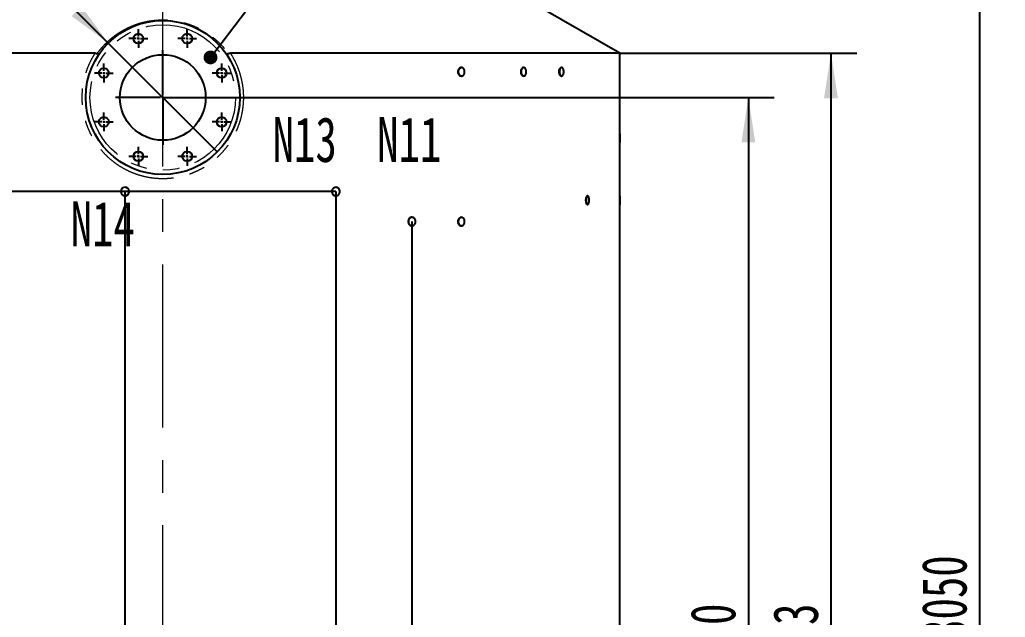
# Model space of a CAD drawing. Header units: millimetres. Extents: x 0 to 594, y 0 to 420.
# Drawn here: x 356.9 to 433.7, y 302.6 to 349.1 of the extents above; entities that cross this region are included whole.
import ezdxf

# ---------------------------------------------------------------- set-up
doc = ezdxf.new("R2010")
doc.units = ezdxf.units.MM
doc.linetypes.add('CENTERX2', pattern=[20.32, 12.7, -2.54, 2.54, -2.54])
doc.linetypes.add('PHANTOM', pattern=[12.7, 6.35, -1.27, 1.27, -1.27, 1.27, -1.27])
doc.layers.add('10', color=7, linetype='Continuous')
doc.styles.add('SLDTEXTSTYLE0', font='TXT', dxfattribs={"width": 0.7})
doc.dimstyles.new('SLDDIMSTYLE0', dxfattribs={"dimtxt": 3.5, "dimasz": 3.5, "dimexe": 0, "dimexo": 0.0625, "dimgap": 0.875, "dimtad": 2, "dimdec": 1, "dimlfac": 30, "dimrnd": 1e-09, "dimzin": 12, "dimdsep": 46, "dimtxsty": 'SLDTEXTSTYLE0', "dimsah": 1, "dimcen": 0.09, "dimadec": 0, "dimazin": 3, "dimtfac": 1, "dimtdec": 1, "dimtofl": 0, "dimtmove": 0, "dimatfit": 3, "dimfxl": 0, "dimfrac": 2, "dimtolj": 1, "dimtzin": 12, "dimarcsym": 0})
doc.dimstyles.new('SLDDIMSTYLE2', dxfattribs={"dimtxt": 0.18, "dimasz": 1.076923, "dimexe": 0, "dimexo": 0.0625, "dimgap": 0, "dimtad": 0, "dimtih": 1, "dimtoh": 1, "dimdec": 0, "dimrnd": 1e-09, "dimzin": 0, "dimdsep": 46, "dimtxsty": 'Standard', "dimblk1": 'DOT', "dimblk2": 'DOT', "dimsah": 1, "dimcen": 0.09, "dimadec": 0, "dimazin": 0, "dimtfac": 1.076923, "dimtdec": 0, "dimtofl": 0, "dimtmove": 0, "dimatfit": 3, "dimldrblk": 'DOT', "dimfxl": 0, "dimfrac": 2, "dimtolj": 1, "dimtzin": 0, "dimarcsym": 0})
doc.dimstyles.new('SLDDIMSTYLE6', dxfattribs={"dimtxt": 3.5, "dimasz": 3.5, "dimexe": 0, "dimexo": 0.0625, "dimgap": 0.875, "dimtad": 2, "dimdec": 0, "dimlfac": 30, "dimrnd": 1e-09, "dimzin": 12, "dimdsep": 46, "dimtxsty": 'SLDTEXTSTYLE0', "dimsah": 1, "dimcen": 0.09, "dimadec": 0, "dimazin": 3, "dimtfac": 1, "dimtofl": 0, "dimtmove": 0, "dimatfit": 3, "dimfxl": 0, "dimfrac": 2, "dimtolj": 1, "dimtzin": 12, "dimarcsym": 0})
doc.dimstyles.new('SLDDIMSTYLE7', dxfattribs={"dimtxt": 3.5, "dimasz": 3.5, "dimexe": 0, "dimexo": 0.0625, "dimgap": 0.875, "dimtad": 2, "dimdec": 1, "dimlfac": 30, "dimrnd": 1e-09, "dimzin": 12, "dimdsep": 46, "dimtxsty": 'SLDTEXTSTYLE0', "dimblk1": 'NONE', "dimsah": 1, "dimcen": 0, "dimadec": 0, "dimazin": 3, "dimtfac": 1, "dimtdec": 1, "dimtmove": 0, "dimatfit": 3, "dimldrblk": 'NONE', "dimfxl": 0, "dimfrac": 2, "dimtolj": 1, "dimtzin": 12, "dimarcsym": 0})

# ---------------------------------------------------------------- blocks, each defined once
blk = doc.blocks.new('_D_34')
at = {"layer": '10'}
for p, q in [((368.085, 343.074), (415.668, 343.074)), ((413.668, 343.074), (413.668, 258.407)), ((401.302, 258.407), (415.668, 258.407))]:
    blk.add_line(p, q, dxfattribs=at)
for points in [[(413.668, 343.074), (413.13, 339.574), (414.207, 339.574)], [(413.668, 258.407), (414.207, 261.907), (413.13, 261.907)]]:
    blk.add_solid(points, dxfattribs=at)
at = {"layer": '10', "insert": (409.157, 296.984), "char_height": 3.5, "attachment_point": 1, "rotation": 90, "style": 'SLDTEXTSTYLE0'}
blk.add_mtext('2540', dxfattribs=at)
blk = doc.blocks.new('_D_35')
at = {"layer": '10'}
for p, q in [((385.852, 360.074), (433.668, 360.074)), ((431.668, 360.074), (431.668, 258.407)), ((401.302, 258.407), (433.668, 258.407))]:
    blk.add_line(p, q, dxfattribs=at)
for points in [[(431.668, 360.074), (431.13, 356.574), (432.207, 356.574)], [(431.668, 258.407), (432.207, 261.907), (431.13, 261.907)]]:
    blk.add_solid(points, dxfattribs=at)
at = {"layer": '10', "insert": (427.157, 300.742), "char_height": 3.5, "attachment_point": 1, "rotation": 90, "style": 'SLDTEXTSTYLE0'}
blk.add_mtext('3050', dxfattribs=at)
blk = doc.blocks.new('_D_36')
at = {"layer": '10'}
for p, q in [((403.668, 346.518), (422.1, 346.518)), ((420.1, 346.518), (420.1, 258.407)), ((401.302, 258.407), (422.1, 258.407))]:
    blk.add_line(p, q, dxfattribs=at)
for points in [[(420.1, 346.518), (419.561, 343.018), (420.638, 343.018)], [(420.1, 258.407), (420.638, 261.907), (419.561, 261.907)]]:
    blk.add_solid(points, dxfattribs=at)
at = {"layer": '10', "insert": (415.588, 296.984), "char_height": 3.5, "attachment_point": 1, "rotation": 90, "style": 'SLDTEXTSTYLE0'}
blk.add_mtext('2643', dxfattribs=at)
blk = doc.blocks.new('_D_37')
at = {"layer": '10'}
for q in [(342.666, 368.493), (372.328, 338.831)]:
    blk.add_line((363.842, 347.316), q, dxfattribs=at)
blk.add_solid([(363.842, 347.316), (361.748, 350.172), (360.987, 349.411)], dxfattribs=at)
at = {"layer": '10', "char_height": 3.5, "attachment_point": 1, "rotation": 315, "style": 'SLDTEXTSTYLE0'}
for s, insert in [('%%c', (345.849, 371.675)), ('360', (348.585, 368.939))]:
    blk.add_mtext(s, dxfattribs=dict(at, insert=insert))
blk = doc.blocks.new('_NONE')
blk = doc.blocks.new('_DOT')
at = {"color": 0, "linetype": 'ByBlock', "lineweight": -2}
blk.add_line((-0.5, 0), (-1, 0), dxfattribs=at)
at = {"color": 0, "linetype": 'ByBlock', "const_width": 0.5}
blk.add_lwpolyline([(-0.25, 0, 1), (0.25, 0, 1)], format="xyb", close=True, dxfattribs=at)
blk = doc.blocks.new('SW_CENTERMARKSYMBOL_71')
at = {"layer": '10', "color": 0}
for p, q in [((0, 0.167), (0, 3.683)), ((-0.167, 0), (-3.683, 0)), ((0, 0), (-0.083, 0)), ((0, 0), (0, 0.083)), ((0, 0), (0, -0.083)), ((0, 0), (0.083, 0)), ((0.167, 0), (3.683, 0)), ((0, -0.167), (0, -3.683))]:
    blk.add_line(p, q, dxfattribs=at)
blk = doc.blocks.new('SW_CENTERMARKSYMBOL_72')
at = {"layer": '10', "color": 0}
for p, q in [((-0.167, 0), (-0.733, 0)), ((0, 0), (-0.083, 0)), ((0, 0.167), (0, 0.733)), ((0, 0), (0, 0.083)), ((0, 0), (0, -0.083)), ((0, 0), (0.083, 0)), ((0.167, 0), (0.733, 0)), ((0, -0.167), (0, -0.733))]:
    blk.add_line(p, q, dxfattribs=at)
blk = doc.blocks.new('SW_CENTERMARKSYMBOL_73')
at = {"layer": '10', "color": 0}
for p, q in [((-0.167, 0), (-0.733, 0)), ((0, 0), (-0.083, 0)), ((0, 0.167), (0, 0.733)), ((0, 0), (0, 0.083)), ((0, 0), (0, -0.083)), ((0, 0), (0.083, 0)), ((0.167, 0), (0.733, 0)), ((0, -0.167), (0, -0.733))]:
    blk.add_line(p, q, dxfattribs=at)
blk = doc.blocks.new('SW_CENTERMARKSYMBOL_74')
at = {"layer": '10', "color": 0}
for p, q in [((-0.167, 0), (-0.733, 0)), ((0, 0), (-0.083, 0)), ((0, 0.167), (0, 0.733)), ((0, 0), (0, 0.083)), ((0, 0), (0, -0.083)), ((0, 0), (0.083, 0)), ((0.167, 0), (0.733, 0)), ((0, -0.167), (0, -0.733))]:
    blk.add_line(p, q, dxfattribs=at)
blk = doc.blocks.new('SW_CENTERMARKSYMBOL_75')
at = {"layer": '10', "color": 0}
for p, q in [((-0.167, 0), (-0.733, 0)), ((0, 0), (-0.083, 0)), ((0, 0.167), (0, 0.733)), ((0, 0), (0, 0.083)), ((0, 0), (0, -0.083)), ((0, 0), (0.083, 0)), ((0.167, 0), (0.733, 0)), ((0, -0.167), (0, -0.733))]:
    blk.add_line(p, q, dxfattribs=at)
blk = doc.blocks.new('SW_CENTERMARKSYMBOL_76')
at = {"layer": '10', "color": 0}
for p, q in [((-0.167, 0), (-0.733, 0)), ((0, 0), (-0.083, 0)), ((0, 0.167), (0, 0.733)), ((0, 0), (0, 0.083)), ((0, 0), (0, -0.083)), ((0, 0), (0.083, 0)), ((0.167, 0), (0.733, 0)), ((0, -0.167), (0, -0.733))]:
    blk.add_line(p, q, dxfattribs=at)
blk = doc.blocks.new('SW_CENTERMARKSYMBOL_77')
at = {"layer": '10', "color": 0}
for p, q in [((-0.167, 0), (-0.733, 0)), ((0, 0), (-0.083, 0)), ((0, 0.167), (0, 0.733)), ((0, 0), (0, 0.083)), ((0, 0), (0, -0.083)), ((0, 0), (0.083, 0)), ((0.167, 0), (0.733, 0)), ((0, -0.167), (0, -0.733))]:
    blk.add_line(p, q, dxfattribs=at)
blk = doc.blocks.new('SW_CENTERMARKSYMBOL_78')
at = {"layer": '10', "color": 0}
for p, q in [((-0.167, 0), (-0.733, 0)), ((0, 0), (-0.083, 0)), ((0, 0.167), (0, 0.733)), ((0, 0), (0, 0.083)), ((0, 0), (0, -0.083)), ((0, 0), (0.083, 0)), ((0.167, 0), (0.733, 0)), ((0, -0.167), (0, -0.733))]:
    blk.add_line(p, q, dxfattribs=at)
blk = doc.blocks.new('SW_CENTERMARKSYMBOL_79')
at = {"layer": '10', "color": 0}
for p, q in [((-0.167, 0), (-0.733, 0)), ((0, 0), (-0.083, 0)), ((0, 0.167), (0, 0.733)), ((0, 0), (0, 0.083)), ((0, 0), (0, -0.083)), ((0, 0), (0.083, 0)), ((0.167, 0), (0.733, 0)), ((0, -0.167), (0, -0.733))]:
    blk.add_line(p, q, dxfattribs=at)

msp = doc.modelspace()

# ---------------------------------------------------------------- linework, layer by layer
at = {"color": 7, "linetype": 'Continuous', "lineweight": 25}
for p, q in [((403.6683, 346.5182), (386.4183, 356.4775)), ((362.8195, 346.5182), (332.5016, 346.5182)), ((403.6683, 346.5182), (373.3504, 346.5182)), ((403.6683, 340.2404), (403.6683, 346.5182)), ((399.132, 345.4071), (399.1029, 345.4071)), ((399.1029, 344.7404), (399.132, 344.7404)), ((403.6683, 340.2404), (403.6683, 339.5738)), ((403.6683, 335.4071), (403.6683, 339.5738)), ((403.6683, 335.4071), (403.6683, 334.7404)), ((403.6683, 281.6544), (403.6683, 334.7404)), ((387.5244, 333.7353), (387.5076, 333.7383)), ((387.5074, 333.0759), (387.5244, 333.0789))]:
    msp.add_line(p, q, dxfattribs=at)
at = {"color": 7, "linetype": 'Continuous', "lineweight": 25, "flags": 128}
for points in [[(391.3313, 345.4071), (391.2821, 345.4007), (391.2348, 345.3817), (391.1911, 345.3509), (391.1529, 345.3095), (391.1215, 345.259), (391.0982, 345.2013), (391.0838, 345.1388), (391.079, 345.0738), (391.0838, 345.0087), (391.0982, 344.9462), (391.1215, 344.8886), (391.1529, 344.8381), (391.1911, 344.7966), (391.2348, 344.7658), (391.2821, 344.7468), (391.3313, 344.7404)], [(391.3313, 344.7404), (391.3806, 344.7468), (391.4279, 344.7658), (391.4716, 344.7966), (391.5098, 344.8381), (391.5412, 344.8886), (391.5645, 344.9462), (391.5789, 345.0087), (391.5837, 345.0738), (391.5789, 345.1388), (391.5645, 345.2013), (391.5412, 345.259), (391.5098, 345.3095), (391.4716, 345.3509), (391.4279, 345.3817), (391.3806, 345.4007), (391.3313, 345.4071)], [(396.1761, 345.4071), (396.1362, 345.4007), (396.0978, 345.3817), (396.0625, 345.3509), (396.0315, 345.3095), (396.006, 345.259), (395.9871, 345.2013), (395.9755, 345.1388), (395.9715, 345.0738), (395.9755, 345.0087), (395.9871, 344.9462), (396.006, 344.8886), (396.0315, 344.8381), (396.0625, 344.7966), (396.0978, 344.7658), (396.1362, 344.7468), (396.1761, 344.7404)], [(396.1761, 344.7404), (396.2161, 344.7468), (396.2544, 344.7658), (396.2898, 344.7966), (396.3208, 344.8381), (396.3463, 344.8886), (396.3652, 344.9462), (396.3768, 345.0087), (396.3807, 345.0738), (396.3768, 345.1388), (396.3652, 345.2013), (396.3463, 345.259), (396.3208, 345.3095), (396.2898, 345.3509), (396.2544, 345.3817), (396.2161, 345.4007), (396.1761, 345.4071)], [(399.2953, 345.0738), (399.2923, 345.1368), (399.2836, 345.1976), (399.2694, 345.254), (399.2502, 345.3038), (399.2267, 345.3453), (399.1998, 345.377), (399.1705, 345.3977), (399.1397, 345.4067), (399.1087, 345.4037), (399.0785, 345.3888), (399.0503, 345.3624), (399.025, 345.3257), (399.0036, 345.2798), (398.9868, 345.2265), (398.9752, 345.1677), (398.9693, 345.1054), (398.9693, 345.0421), (398.9752, 344.9799), (398.9868, 344.921), (399.0036, 344.8677), (399.025, 344.8218), (399.0503, 344.7851), (399.0785, 344.7588), (399.1087, 344.7438), (399.1397, 344.7408), (399.1705, 344.7498), (399.1998, 344.7706), (399.2267, 344.8022), (399.2502, 344.8437), (399.2694, 344.8935), (399.2836, 344.9499), (399.2923, 345.0107), (399.2953, 345.0738)], [(381.5594, 336.0738), (381.4992, 336.0674), (381.4414, 336.0484), (381.388, 336.0176), (381.3413, 335.9761), (381.3029, 335.9256), (381.2744, 335.868), (381.2568, 335.8055), (381.2509, 335.7404), (381.2568, 335.6754), (381.2744, 335.6129), (381.3029, 335.5552), (381.3413, 335.5047), (381.388, 335.4633), (381.4414, 335.4325), (381.4992, 335.4135), (381.5594, 335.4071)], [(381.5594, 335.4071), (381.6196, 335.4135), (381.6775, 335.4325), (381.7308, 335.4633), (381.7776, 335.5047), (381.8159, 335.5552), (381.8445, 335.6129), (381.862, 335.6754), (381.8679, 335.7404), (381.862, 335.8055), (381.8445, 335.868), (381.8159, 335.9256), (381.7776, 335.9761), (381.7308, 336.0176), (381.6775, 336.0484), (381.6196, 336.0674), (381.5594, 336.0738)], [(401.1528, 335.4071), (401.1288, 335.4007), (401.1057, 335.3817), (401.0845, 335.3509), (401.0658, 335.3095), (401.0505, 335.259), (401.0391, 335.2013), (401.0321, 335.1388), (401.0297, 335.0738), (401.0321, 335.0087), (401.0391, 334.9462), (401.0505, 334.8886), (401.0658, 334.8381), (401.0845, 334.7966), (401.1057, 334.7658), (401.1288, 334.7468), (401.1528, 334.7404)], [(401.1528, 334.7404), (401.1769, 334.7468), (401.2, 334.7658), (401.2212, 334.7966), (401.2399, 334.8381), (401.2552, 334.8886), (401.2666, 334.9462), (401.2736, 335.0087), (401.2759, 335.0738), (401.2736, 335.1388), (401.2666, 335.2013), (401.2552, 335.259), (401.2399, 335.3095), (401.2212, 335.3509), (401.2, 335.3817), (401.1769, 335.4007), (401.1528, 335.4071)], [(387.205, 333.4071), (387.2101, 333.3443), (387.225, 333.2838), (387.2492, 333.2277), (387.2819, 333.1781), (387.3219, 333.1368), (387.3677, 333.1053), (387.4177, 333.0846), (387.4701, 333.0757), (387.5229, 333.0787), (387.5743, 333.0935), (387.6225, 333.1197), (387.6656, 333.1563), (387.7021, 333.202), (387.7307, 333.255), (387.7503, 333.3136), (387.7603, 333.3756), (387.7603, 333.4386), (387.7503, 333.5006), (387.7307, 333.5591), (387.7021, 333.6122), (387.6656, 333.6579), (387.6225, 333.6945), (387.5743, 333.7207), (387.5229, 333.7355), (387.4701, 333.7385), (387.4177, 333.7296), (387.3677, 333.7089), (387.3219, 333.6774), (387.2819, 333.6361), (387.2492, 333.5865), (387.225, 333.5304), (387.2101, 333.4699), (387.205, 333.4071)], [(391.3313, 333.7404), (391.2821, 333.734), (391.2348, 333.7151), (391.1911, 333.6842), (391.1529, 333.6428), (391.1215, 333.5923), (391.0982, 333.5347), (391.0838, 333.4721), (391.079, 333.4071), (391.0838, 333.3421), (391.0982, 333.2795), (391.1215, 333.2219), (391.1529, 333.1714), (391.1911, 333.1299), (391.2348, 333.0991), (391.2821, 333.0802), (391.3313, 333.0738)], [(391.3313, 333.0738), (391.3806, 333.0802), (391.4279, 333.0991), (391.4716, 333.1299), (391.5098, 333.1714), (391.5412, 333.2219), (391.5645, 333.2795), (391.5789, 333.3421), (391.5837, 333.4071), (391.5789, 333.4721), (391.5645, 333.5347), (391.5412, 333.5923), (391.5098, 333.6428), (391.4716, 333.6842), (391.4279, 333.7151), (391.3806, 333.734), (391.3313, 333.7404)]]:
    msp.add_lwpolyline(points, dxfattribs=at)
at = {"color": 7, "linetype": 'Continuous', "lineweight": 25}
for centre, radius in [((368.085, 343.0738), 6), ((366.1843, 347.6624), 0.3833), ((369.9856, 347.6624), 0.3833), ((368.085, 343.0738), 3.3333), ((363.4964, 344.9744), 0.3833), ((372.6736, 344.9744), 0.3833), ((363.4964, 341.1731), 0.3833), ((372.6736, 341.1731), 0.3833), ((366.1843, 338.4852), 0.3833), ((369.9856, 338.4852), 0.3833)]:
    msp.add_circle(centre, radius, dxfattribs=at)
at = {"color": 8, "linetype": 'PHANTOM', "lineweight": 18}
msp.add_circle((368.085, 343.0738), 5.6667, dxfattribs=at)
at = {"color": 7, "linetype": 'Continuous', "lineweight": 25}
for centre, start, end in [((365.1402, 335.7404), 90.158619, 269.841381), ((365.1384, 335.7404), 270.158662, 89.841338)]:
    msp.add_arc(centre, 0.3333, start, end, dxfattribs=at)
at = {"color": 8, "linetype": 'PHANTOM', "lineweight": 18}
for points, knots in [([(362.9778, 346.4977), (362.9828, 346.5046), (363.0719, 346.6277), (363.2574, 346.8656), (363.5368, 347.176), (363.8178, 347.4507), (364.0923, 347.6904), (364.3923, 347.9226), (364.7193, 348.1446), (365.0502, 348.3398), (365.3802, 348.5086), (365.7039, 348.6523), (366.0476, 348.7819), (366.3843, 348.8867), (366.709, 348.9679), (367.0165, 349.029), (367.3324, 349.0756), (367.6545, 349.1066), (367.9808, 349.1201), (368.3087, 349.1167), (368.6346, 349.0968), (368.9559, 349.0605), (369.27, 349.0078), (369.5759, 348.9406), (369.8717, 348.8604), (370.1556, 348.7688), (370.4683, 348.6514), (370.8024, 348.5038), (371.1502, 348.3232), (371.4728, 348.1296), (371.7711, 347.926), (372.0755, 347.6922), (372.3797, 347.4272), (372.677, 347.1303), (372.9434, 346.8269), (373.1075, 346.6146), (373.1871, 346.5046), (373.1921, 346.4977)], [0, 0, 0, 0, 0.00280368, 0.05045201, 0.09809458, 0.13316555, 0.16834403, 0.20351829, 0.23861818, 0.27362332, 0.30136076, 0.32918365, 0.35697294, 0.38466441, 0.40631754, 0.4280492, 0.44976576, 0.47139829, 0.49306868, 0.51483623, 0.53660784, 0.55828387, 0.58007038, 0.60195245, 0.62389187, 0.64582052, 0.66764618, 0.69959079, 0.73164967, 0.76379841, 0.79595179, 0.82797592, 0.87023072, 0.91255482, 0.95490524, 0.99719632, 1, 1, 1, 1]), ([(373.3504, 346.5182), (373.4365, 346.3771), (373.609, 346.0946), (373.8248, 345.6466), (374.0124, 345.1732), (374.1634, 344.6732), (374.2751, 344.1496), (374.3433, 343.6184), (374.367, 343.0864), (374.3455, 342.5567), (374.2808, 342.0326), (374.1738, 341.5157), (374.0251, 341.0106), (373.8346, 340.5207), (373.6047, 340.0481), (373.3372, 339.5962), (373.0329, 339.1669), (372.692, 338.7637), (372.3169, 338.3887), (371.9121, 338.046), (371.5086, 337.7588), (371.1138, 337.522), (370.7341, 337.328), (370.3415, 337.1597), (369.9387, 337.0183), (369.501, 336.8977), (369.028, 336.8055), (368.5214, 336.749), (368.0068, 336.7336), (367.4874, 336.7622), (366.9668, 336.8351), (366.4542, 336.9509), (365.9537, 337.1089), (365.4689, 337.3095), (365.002, 337.55), (364.5567, 337.8281), (364.1351, 338.1431), (363.7404, 338.4944), (363.3746, 338.8795), (363.0419, 339.2936), (362.7641, 339.7053), (362.5359, 340.1076), (362.3498, 340.4943), (362.1895, 340.8933), (362.0563, 341.3017), (361.9425, 341.7508), (361.8577, 342.2416), (361.8108, 342.7724), (361.8076, 343.3053), (361.8482, 343.834), (361.9331, 344.355), (362.06, 344.8655), (362.2275, 345.3639), (362.4176, 345.804), (362.6161, 346.1888), (362.7517, 346.4084), (362.8195, 346.5182)], [0, 0, 0, 0, 0.01833992, 0.03670824, 0.05504832, 0.0747302, 0.09448331, 0.11423584, 0.13391699, 0.15332451, 0.17280039, 0.19227666, 0.21168467, 0.23104188, 0.2504659, 0.26989026, 0.28924818, 0.30881203, 0.32844489, 0.34807705, 0.36764008, 0.38334873, 0.39911302, 0.41489535, 0.43065807, 0.44636536, 0.4651303, 0.48392756, 0.5026922, 0.52201093, 0.5414005, 0.56079093, 0.5801108, 0.59945789, 0.61887377, 0.63829093, 0.65763989, 0.67723126, 0.6968917, 0.7165526, 0.73614436, 0.75195425, 0.76781846, 0.78370087, 0.79956447, 0.81537366, 0.83495507, 0.85460697, 0.87425853, 0.89384001, 0.91318828, 0.93260387, 0.95201995, 0.97136882, 0.98568454, 1, 1, 1, 1])]:
    msp.add_open_spline(points, degree=3, knots=knots, dxfattribs=at)
at = {"color": 7, "linetype": 'Continuous', "lineweight": 25}
for points, knots in [([(362.8195, 346.5182), (362.8563, 346.517), (362.9132, 346.5151), (362.961, 346.5022), (362.9778, 346.4977)], [0, 0, 0, 0, 0.6481322, 1, 1, 1, 1]), ([(362.9778, 346.4977), (363.0089, 346.4902), (363.0711, 346.4751), (363.1362, 346.4861), (363.1637, 346.5062), (363.1728, 346.5192), (363.1729, 346.5193)], [0, 0, 0, 0, 0.3391695, 0.6770072, 0.998021, 1, 1, 1, 1]), ([(372.997, 346.5193), (372.9971, 346.5192), (373.0063, 346.506), (373.0341, 346.4859), (373.0994, 346.4752), (373.1612, 346.4902), (373.1921, 346.4977)], [0, 0, 0, 0, 0.00197894, 0.32743235, 0.66307058, 1, 1, 1, 1]), ([(373.1921, 346.4977), (373.2073, 346.5018), (373.2381, 346.5101), (373.2921, 346.5169), (373.3305, 346.5178), (373.3504, 346.5182)], [0, 0, 0, 0, 0.31818942, 0.64757129, 1, 1, 1, 1]), ([(391.3313, 344.7404), (391.3216, 344.7409), (391.2836, 344.7427), (391.2185, 344.7686), (391.148, 344.8348), (391.0981, 344.9282), (391.0745, 345.038), (391.08, 345.1519), (391.114, 345.257), (391.1725, 345.3408), (391.248, 345.3966), (391.3038, 345.4036), (391.3313, 345.4071)], [0, 0, 0, 0, 0.0370799, 0.1444444, 0.2518092, 0.3591758, 0.4665445, 0.573912, 0.6812751, 0.7886415, 0.8960102, 1, 1, 1, 1]), ([(396.1761, 344.7404), (396.1682, 344.7409), (396.1374, 344.7427), (396.0846, 344.7686), (396.0273, 344.8348), (395.9867, 344.9282), (395.9675, 345.038), (395.972, 345.1519), (395.9996, 345.257), (396.0472, 345.3408), (396.1085, 345.3966), (396.1538, 345.4036), (396.1761, 345.4071)], [0, 0, 0, 0, 0.0370809, 0.1444435, 0.2518079, 0.3591757, 0.466544, 0.5739114, 0.6812755, 0.7886409, 0.8960096, 1, 1, 1, 1]), ([(399.1027, 344.7447), (399.0965, 344.7435), (399.072, 344.739), (399.0297, 344.77), (398.9839, 344.8344), (398.9513, 344.9283), (398.9359, 345.038), (398.9395, 345.1519), (398.9617, 345.257), (398.9998, 345.3408), (399.0489, 345.3968), (399.0851, 345.4033), (399.1029, 345.4065)], [0, 0, 0, 0, 0.0368612, 0.1442499, 0.251639, 0.359031, 0.4664243, 0.5738165, 0.6812045, 0.7885958, 0.8959882, 1, 1, 1, 1]), ([(403.6683, 339.5738), (403.6683, 339.5742), (403.6683, 339.576), (403.668, 339.6019), (403.6675, 339.6681), (403.667, 339.7616), (403.6667, 339.8714), (403.6668, 339.9852), (403.6672, 340.0904), (403.6677, 340.1742), (403.6682, 340.2299), (403.6683, 340.237), (403.6683, 340.2404)], [0, 0, 0, 0, 0.0370806, 0.1444448, 0.2518088, 0.3591759, 0.4665444, 0.5739118, 0.681275, 0.7886411, 0.8960093, 1, 1, 1, 1]), ([(365.1393, 335.4071), (365.1405, 335.4071), (365.1789, 335.4073), (365.2549, 335.4211), (365.3537, 335.4774), (365.4284, 335.5634), (365.4653, 335.6563), (365.4756, 335.7543), (365.4589, 335.8529), (365.4038, 335.9527), (365.3188, 336.0281), (365.2256, 336.0681), (365.1638, 336.0721), (365.1393, 336.0738)], [0, 0, 0, 0, 0.0034231, 0.1107629, 0.2181052, 0.3254473, 0.4327983, 0.5000091, 0.6073506, 0.7146934, 0.8220366, 0.9293843, 1, 1, 1, 1]), ([(381.5594, 336.0738), (381.5475, 336.0733), (381.501, 336.0715), (381.4216, 336.0456), (381.3356, 335.9794), (381.2748, 335.8859), (381.2461, 335.7761), (381.2529, 335.6623), (381.2942, 335.5572), (381.3654, 335.4733), (381.4575, 335.4176), (381.5258, 335.4105), (381.5594, 335.4071)], [0, 0, 0, 0, 0.0370812, 0.1444429, 0.2518062, 0.3591795, 0.4665482, 0.573908, 0.6812712, 0.7886377, 0.8960089, 1, 1, 1, 1]), ([(401.1528, 334.7404), (401.1481, 334.7409), (401.1295, 334.7427), (401.0976, 334.7686), (401.0629, 334.8348), (401.0383, 334.9282), (401.0266, 335.0381), (401.0293, 335.1519), (401.0461, 335.257), (401.075, 335.3408), (401.1121, 335.3966), (401.1394, 335.4036), (401.1528, 335.4071)], [0, 0, 0, 0, 0.0370814, 0.1444457, 0.2518093, 0.3591761, 0.4665445, 0.5739118, 0.6812745, 0.7886407, 0.8960086, 1, 1, 1, 1]), ([(403.6683, 334.7404), (403.6683, 334.7409), (403.6683, 334.7427), (403.668, 334.7686), (403.6675, 334.8348), (403.667, 334.9282), (403.6667, 335.0381), (403.6668, 335.1519), (403.6672, 335.257), (403.6677, 335.3408), (403.6682, 335.3966), (403.6683, 335.4036), (403.6683, 335.4071)], [0, 0, 0, 0, 0.0370806, 0.1444448, 0.2518088, 0.3591759, 0.4665444, 0.5739118, 0.681275, 0.7886411, 0.8960093, 1, 1, 1, 1]), ([(387.5069, 333.7337), (387.4886, 333.7375), (387.4391, 333.7478), (387.3574, 333.7219), (387.2757, 333.6627), (387.2151, 333.573), (387.1829, 333.4649), (387.183, 333.3507), (387.21, 333.255), (387.2412, 333.2064), (387.2533, 333.1877)], [0, 0, 0, 0, 0.0816356, 0.220336, 0.359029, 0.4976871, 0.636285, 0.774822, 0.9133405, 1, 1, 1, 1]), ([(391.3313, 333.0738), (391.3216, 333.0742), (391.2836, 333.076), (391.2185, 333.1019), (391.148, 333.1681), (391.0981, 333.2616), (391.0745, 333.3714), (391.08, 333.4852), (391.114, 333.5904), (391.1725, 333.6742), (391.248, 333.7299), (391.3038, 333.737), (391.3313, 333.7404)], [0, 0, 0, 0, 0.0370798, 0.144442, 0.2518109, 0.3591773, 0.4665457, 0.573913, 0.6812759, 0.788642, 0.8960104, 1, 1, 1, 1]), ([(387.2533, 333.1877), (387.2764, 333.1618), (387.3227, 333.1101), (387.4141, 333.0702), (387.4766, 333.0743), (387.5074, 333.0763)], [0, 0, 0, 0, 0.3359142, 0.6718137, 1, 1, 1, 1])]:
    msp.add_open_spline(points, degree=3, knots=knots, dxfattribs=at)
at = {"layer": '10', "linetype": 'CENTERX2', "lineweight": 18}
msp.add_line((368.085, 256.4071), (368.085, 362.0738), dxfattribs=at)
at = {"layer": '10', "color": 30}
msp.add_line((381.5594, 335.7404), (347.7559, 335.7404), dxfattribs=at)
at = {"layer": '10', "color": 1}
for p, q in [((365.1393, 335.7404), (365.1393, 136.0846)), ((381.5594, 335.7404), (381.5594, 138.6124)), ((387.4833, 333.4071), (387.4833, 273.5854))]:
    msp.add_line(p, q, dxfattribs=at)

# ---------------------------------------------------------------- block references
at = {"layer": '10'}
for name, p in [('SW_CENTERMARKSYMBOL_77', (366.1843, 347.6624)), ('SW_CENTERMARKSYMBOL_76', (369.9856, 347.6624)), ('SW_CENTERMARKSYMBOL_71', (368.085, 343.0738)), ('SW_CENTERMARKSYMBOL_78', (363.4964, 344.9744)), ('SW_CENTERMARKSYMBOL_75', (372.6736, 344.9744)), ('SW_CENTERMARKSYMBOL_79', (363.4964, 341.1731)), ('SW_CENTERMARKSYMBOL_74', (372.6736, 341.1731)), ('SW_CENTERMARKSYMBOL_72', (366.1843, 338.4852)), ('SW_CENTERMARKSYMBOL_73', (369.9856, 338.4852))]:
    msp.add_blockref(name, p, dxfattribs=at)

# ---------------------------------------------------------------- texts
at = {"layer": '10', "char_height": 3.5, "attachment_point": 1, "style": 'SLDTEXTSTYLE0'}
for s, insert in [('N13', (376.6337, 341.5503)), ('N11', (384.767, 341.5503)), ('N14', (360.9146, 334.9822))]:
    msp.add_mtext(s, dxfattribs=dict(at, insert=insert))

# ---------------------------------------------------------------- dimensions: what is measured, and where the dimension line sits
at = {"layer": '10'}
dim = msp.add_diameter_dim_2p(p1=(372.3276, 338.8311), p2=(363.8423, 347.3164), dimstyle='SLDDIMSTYLE7', dxfattribs=at)
dim.commit()
dim.dimension.update_dxf_attribs({"geometry": '_D_37', "text_midpoint": (346.1069, 365.0518), "dimtype": 163})
for base, p1, dimstyle, picture, middle in [((431.6683, 258.4071), (385.8516, 360.0738), 'SLDDIMSTYLE0', '_D_35', (431.6683, 304.8158)), ((420.0999, 258.4071), (403.6683, 346.5182), 'SLDDIMSTYLE6', '_D_36', (420.0999, 301.0572)), ((413.6683, 258.4071), (368.085, 343.0738), 'SLDDIMSTYLE0', '_D_34', (413.6683, 301.0572))]:
    dim = msp.add_linear_dim(base=base, p1=p1, p2=(401.3015, 258.4071), angle=90, dimstyle=dimstyle, dxfattribs=at)
    dim.commit()
    dim.dimension.update_dxf_attribs({"geometry": picture, "text_midpoint": middle, "dimtype": 160})

# ---------------------------------------------------------------- leaders
msp.add_leader([(371.8003, 346.1925), (384.9412, 363.5294)], dimstyle='SLDDIMSTYLE2', dxfattribs=at)

doc.saveas('drawing.dxf')
